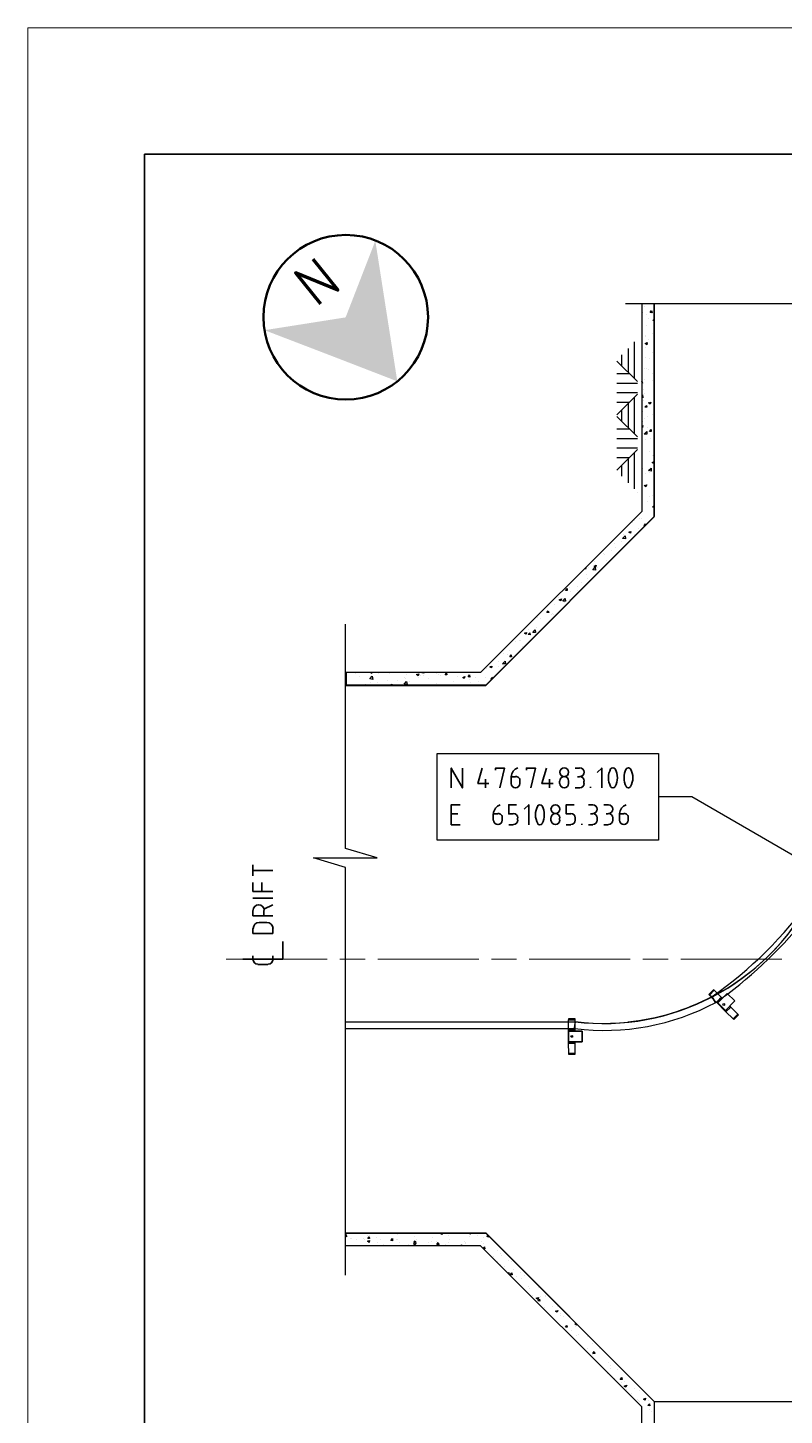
# Model space of a CAD drawing. Header units: inches. Extents: x 0 to 63075, y 0 to 44550.
# Drawn here: x 0 to 8987, y 28075 to 44550 of the extents above; entities that cross this region are included whole.
import ezdxf

# ---------------------------------------------------------------- set-up
doc = ezdxf.new("R2010")
doc.units = ezdxf.units.IN
doc.header["$MEASUREMENT"] = 0
doc.linetypes.add('ACAD_ISO08W100', pattern=[36, 24, -3, 6, -3])
doc.layers.get('Defpoints').update_dxf_attribs({"color": 140, "lineweight": 18})
doc.layers.add('DIGITAL_SIGNATURE', color=7, linetype='Continuous', lineweight=50)
doc.layers.add('PDF2_Geometry', color=7, linetype='Continuous')
doc.layers.add('PDF2_Solid Fills', color=7, linetype='Continuous', true_color=0x00338d)
doc.styles.add('BORDER TEXT STYLE', font='isocpeur.ttf')
doc.styles.get("Standard").update_dxf_attribs({"font": 'arial.ttf'})

# ---------------------------------------------------------------- blocks, each defined once
blk = doc.blocks.new('MCSI-BORDER')
at = {"color": 4, "transparency": 33554687}
blk.add_lwpolyline([(-585.62, 508.35), (218.38, 508.35), (218.38, -45.65), (-585.62, -45.65)], close=True, dxfattribs=at)
blk.add_lwpolyline([(-585.62, 508.35), (-585.62, 18.35), (88.35, 18.35), (88.35, 66.92), (218.38, 66.92), (218.38, 508.35), (-585.62, 508.35)], close=True)
at = {"layer": 'Defpoints', "transparency": 33554687}
blk.add_lwpolyline([(-604.12, 528.35), (236.88, 528.35), (236.88, -65.65), (-604.12, -65.65)], close=True, dxfattribs=at)
at = {"transparency": 33554687, "style": 'BORDER TEXT STYLE'}
for tag, p, height in [('CONTRACTOR_D_NUMBER', (118.22, 59.24), 3.5), ('RE-NUM-1', (192.38, 59.24), 3.5), ('WORLEY_D_NUMBER', (118.06, 48.63), 3.5), ('RE-NUM-2', (192.38, 48.57), 3.5), ('TL_LINE01', (92.79, 12.29), 3.5), ('TL_DESIGNBY', (30, 10.56), 2.5), ('TL_DRAWNBY', (60.57, 10.56), 2.5), ('TL_LINE02', (92.79, 6.44), 3.5), ('RV_DES01', (-460.5, 4.88), 2.5), ('RV_APP01', (-449.67, 4.88), 2.5), ('RV_DES07', (-305.65, 4.88), 2.5), ('RV_APP13', (-294.82, 4.88), 2.5), ('RV_R01', (-582.92, 2.53), 2.5), ('RV_DATE01', (-574.12, 2.53), 2.5), ('RV_DESC01', (-558.9, 2.53), 2.5), ('RV_R07', (-428.07, 2.53), 2.5), ('RV_DATE07', (-419.27, 2.53), 2.5), ('RV_DESC07', (-404.06, 2.53), 2.5), ('RF_DWGNO01', (-273.93, 2.53), 2.5), ('RF_DWGTITLE01', (-223.49, 2.92), 2.5), ('RV_CHK01', (-460.5, 0.48), 2.5), ('RV_APP02', (-440.75, -0.3), 2.5), ('RV_CHK07', (-305.65, 0.48), 2.5), ('RV_APP14', (-289.41, -0.3), 2.5), ('TL_PROJECTNO', (0, 0), 2.5), ('TL_CHKDESBY', (30, 0), 2.5), ('TL_CHKDWNBY', (60.57, 0), 2.5), ('TL_LINE03', (92.79, 0.39), 3.5), ('RV_DES02', (-460.5, -4.26), 2.5), ('RV_APP03', (-449.67, -4.25), 2.5), ('RV_DES08', (-305.65, -4.26), 2.5), ('RV_APP15', (-294.82, -4.25), 2.5), ('TL_LINE04', (92.75, -5.16), 3.5), ('RV_R02', (-582.92, -6.47), 2.5), ('RV_DATE02', (-574.12, -6.51), 2.5), ('RV_DESC02', (-558.9, -6.51), 2.5), ('RV_R08', (-428.07, -6.47), 2.5), ('RV_DATE08', (-419.27, -6.51), 2.5), ('RV_DESC08', (-404.06, -6.51), 2.5), ('RF_DWGNO02', (-274.04, -6.84), 2.5), ('RF_DWGTITLE02', (-223.51, -6.15), 2.5), ('RV_CHK02', (-460.5, -8.71), 2.5), ('RV_CHK08', (-305.65, -8.71), 2.5), ('RV_APP04', (-444.26, -9.43), 2.5), ('RV_APP16', (-289.41, -9.43), 2.5), ('TL_CONTNO', (0, -10.66), 2.5), ('TL_LEADENG', (30, -10.66), 2.5), ('TL_LEAPPDATE', (60.57, -10.47), 2.5), ('RV_DES03', (-460.5, -13.26), 2.5), ('RV_APP05', (-449.67, -12.91), 2.5), ('RV_DES09', (-305.65, -13.26), 2.5), ('RV_APP17', (-294.82, -12.91), 2.5), ('RV_R03', (-582.92, -15.09), 2.5), ('RV_DATE03', (-574.12, -15.14), 2.5), ('RV_DESC03', (-558.9, -15.13), 2.5), ('RV_R09', (-428.07, -15.09), 2.5), ('RV_DATE09', (-419.27, -15.14), 2.5), ('RV_DESC09', (-404.06, -15.13), 2.5), ('RF_DWGNO03', (-274.04, -15.53), 2.5), ('RF_DWGTITLE03', (-223.49, -15.22), 2.5), ('TL_LINE05', (92.62, -14.67), 3.5), ('RV_CHK03', (-460.5, -17.78), 2.5), ('RV_CHK09', (-305.65, -17.78), 2.5), ('RV_APP06', (-444.26, -18.09), 2.5), ('RV_APP18', (-289.41, -18.09), 2.5), ('TL_LINE06', (92.62, -20.72), 3.5), ('RV_DES04', (-460.5, -22.25), 2.5), ('RV_APP07', (-449.67, -21.89), 2.5), ('RV_DES10', (-305.65, -22.25), 2.5), ('RV_APP19', (-294.82, -21.89), 2.5), ('TL_DRAWINGSIZE', (0, -21.12), 2.5), ('TL_AREAPROJENG', (30, -21.12), 2.5), ('TL_ENGMANGER', (60.57, -21.32), 2.5), ('RF_DWGTITLE04', (-223.49, -24.35), 2.5), ('RV_R04', (-582.92, -24.6), 2.5), ('RV_DATE04', (-574.12, -24.55), 2.5), ('RV_DESC04', (-558.9, -24.64), 2.5), ('RV_CHK04', (-460.5, -26.66), 2.5), ('RV_R10', (-428.07, -24.6), 2.5), ('RV_DATE10', (-419.27, -24.55), 2.5), ('RV_DESC10', (-404.06, -24.64), 2.5), ('RV_CHK10', (-305.65, -26.66), 2.5), ('RF_DWGNO04', (-274.04, -25.02), 2.5), ('TL_LINE07', (92.62, -26.69), 3.5), ('RV_APP08', (-444.26, -27.07), 2.5), ('RV_APP20', (-289.41, -27.07), 2.5), ('TL_LINE08', (92.55, -32.01), 3.5), ('RV_DES05', (-460.5, -31.47), 2.5), ('RV_APP09', (-449.67, -31.06), 2.5), ('RV_DES11', (-305.65, -31.47), 2.5), ('RV_APP21', (-294.82, -31.51), 2.5), ('TL_PLOTSCALE', (0.29, -32.07), 2.5), ('TL_PROJMANGER', (30.29, -32.07), 2.5), ('TL_PMAPPDATE', (60.57, -32.17), 2.5), ('RV_R05', (-582.92, -33.41), 2.5), ('RV_DATE05', (-574.12, -33.46), 2.5), ('RV_DESC05', (-558.9, -33.56), 2.5), ('RV_R11', (-428.07, -33.41), 2.5), ('RV_DATE11', (-419.27, -33.46), 2.5), ('RV_DESC11', (-404.06, -33.56), 2.5), ('RF_DWGNO05', (-274.04, -33.59), 2.5), ('RF_DWGTITLE05', (-223.49, -33.29), 2.5), ('RV_CHK05', (-460.5, -35.88), 2.5), ('RV_APP10', (-444.26, -36.23), 2.5), ('RV_CHK11', (-305.65, -35.88), 2.5), ('RV_APP22', (-289.41, -36.23), 2.5), ('RV_DES06', (-460.5, -40.32), 2.5), ('RV_APP11', (-449.67, -40.07), 2.5), ('RV_DES12', (-305.65, -40.32), 2.5), ('RV_APP23', (-294.82, -40.07), 2.5), ('TL_SCALE', (97.32, -42.8), 3.5), ('RV_R06', (-582.92, -42.23), 2.5), ('RV_DATE06', (-574.12, -42.28), 2.5), ('RV_DESC06', (-559.2, -42.28), 2.5), ('RV_R12', (-428.07, -42.23), 2.5), ('RV_DATE12', (-419.27, -42.28), 2.5), ('RV_DESC12', (-404.35, -42.28), 2.5), ('RF_DWGNO06', (-274.04, -42.39), 2.5), ('RF_DWGTITLE06', (-223.49, -42.52), 2.5), ('TL_CADFILENAME', (-1, -42.67), 2.5), ('TL_CLIENT', (30.29, -42.15), 2.5), ('TL_CIAPPDATE', (60.57, -42.15), 2.5), ('OT-CLIENT_DWGNO01', (147.41, -43.12), 3.5), ('TL_REV', (211.59, -43.09), 2.5), ('RV_CHK06', (-460.5, -44.77), 2.5), ('RV_APP12', (-444.26, -45.25), 2.5), ('RV_CHK12', (-305.65, -44.77), 2.5), ('RV_APP24', (-289.41, -45.25), 2.5)]:
    blk.add_attdef(tag, p, '', height=height, dxfattribs=at)
at = {"transparency": 33554687, "style": 'BORDER TEXT STYLE', "width": 0.9}
blk.add_attdef('TL_PRODUCEDBY', (0, 10.56), '', height=2.5, dxfattribs=at)
at = {"layer": 'DIGITAL_SIGNATURE'}
for tag, p in [('VENDOR', (89.23, 59.43)), ('JACOBS', (89.24, 48.59))]:
    blk.add_attdef(tag, p, '', height=2, dxfattribs=at)
blk = doc.blocks.new('1693 Drift')
at = {"linetype": 'ACAD_ISO08W100', "lineweight": 0, "ltscale": 50}
blk.add_lwpolyline([(-190185, -16058), (-156756, -16058)], dxfattribs=at)
at = {"layer": 'PDF2_Geometry', "lineweight": 25}
for points in [[(-178607, -8279), (-181804, -8279), (-181919, -8657), (-181919, -7904), (-182030, -8279), (-185440, -8279)], [(-188767, -19812), (-188767, -14968), (-189146, -14854), (-188392, -14854), (-188767, -14743), (-188767, -12080)], [(-181325, -16058), (-184652, -14132), (-185049, -14132)]]:
    blk.add_lwpolyline(points, dxfattribs=at)
at = {"layer": 'PDF2_Geometry', "color": 253, "lineweight": 25, "true_color": 0x999999}
for points in [[(-185100, -8282), (-185100, -10802), (-187102, -12804), (-188764, -12804)], [(-185237, -8384), (-185237, -8384)], [(-185218, -8304), (-185218, -8304)], [(-185186, -8282), (-185186, -8282)], [(-185141, -8371), (-185141, -8371)], [(-185103, -8399), (-185103, -8399)], [(-185243, -8520), (-185243, -8520)], [(-185195, -8536), (-185195, -8536)], [(-185192, -8409), (-185192, -8409)], [(-185170, -8457), (-185170, -8457)], [(-185100, -8482), (-185116, -8473), (-185100, -8466)], [(-185338, -8730), (-185338, -9162)], [(-185243, -8650), (-185243, -8650)], [(-185199, -8650), (-185199, -8650)], [(-185199, -8663), (-185199, -8663)], [(-185164, -8701), (-185164, -8701)], [(-185119, -8628), (-185119, -8628)], [(-185488, -8882), (-185488, -9013)], [(-185411, -8806), (-185411, -9089)], [(-185205, -8790), (-185205, -8790)], [(-185116, -8854), (-185116, -8854)], [(-185106, -8882), (-185106, -8882)], [(-185300, -9200), (-185545, -8956)], [(-185214, -9045), (-185214, -9045)], [(-185208, -8917), (-185208, -8917)], [(-185192, -9048), (-185192, -9048)], [(-185164, -9057), (-185164, -9057)], [(-185157, -8921), (-185157, -8921)], [(-185545, -9105), (-185392, -9105)], [(-185545, -9219), (-185300, -9219)], [(-185249, -9200), (-185246, -9194), (-185240, -9219), (-185249, -9219)], [(-185218, -9172), (-185218, -9172)], [(-185122, -9108), (-185122, -9108)], [(-185119, -9191), (-185119, -9191)], [(-185110, -9099), (-185110, -9099)], [(-185545, -9331), (-185300, -9331)], [(-185300, -9350), (-185545, -9594)], [(-185338, -9388), (-185338, -9820)], [(-185249, -9366), (-185240, -9356), (-185237, -9394), (-185249, -9391)], [(-185224, -9299), (-185224, -9299)], [(-185221, -9340), (-185221, -9340)], [(-185106, -9366), (-185106, -9366)], [(-185545, -9445), (-185392, -9445)], [(-185488, -9537), (-185488, -9671)], [(-185411, -9464), (-185411, -9744)], [(-185234, -9553), (-185234, -9553)], [(-185227, -9426), (-185227, -9426)], [(-185138, -9445), (-185138, -9445)], [(-185300, -9858), (-185545, -9613)], [(-185237, -9680), (-185237, -9680)], [(-185214, -9639), (-185214, -9639)], [(-185179, -9610), (-185179, -9610)], [(-185122, -9591), (-185122, -9591)], [(-185545, -9763), (-185392, -9763)], [(-185545, -9877), (-185300, -9877)], [(-185249, -9728), (-185234, -9721), (-185240, -9744), (-185249, -9737)], [(-185243, -9807), (-185243, -9807)], [(-185183, -9747), (-185183, -9747)], [(-185141, -9877), (-185141, -9877)], [(-185106, -9849), (-185106, -9849)], [(-185545, -9988), (-185300, -9988)], [(-185300, -10007), (-185545, -10252)], [(-185338, -10046), (-185338, -10475)], [(-185246, -9934), (-185246, -9934)], [(-185240, -10030), (-185240, -10030)], [(-185208, -9887), (-185208, -9887)], [(-185160, -10036), (-185160, -10036)], [(-185545, -10100), (-185392, -10100)], [(-185488, -10195), (-185488, -10325)], [(-185411, -10119), (-185411, -10402)], [(-185100, -10157), (-185106, -10173), (-185125, -10160), (-185100, -10150)], [(-185122, -10074), (-185122, -10074)], [(-185100, -10077), (-185106, -10077), (-185100, -10071)], [(-185100, -10147), (-185100, -10147)], [(-185234, -10230), (-185234, -10230)], [(-185199, -10297), (-185199, -10297)], [(-185154, -10284), (-185154, -10284)], [(-185110, -10332), (-185110, -10332)], [(-185103, -10284), (-185103, -10284)], [(-185300, -10513), (-185300, -10513)], [(-185205, -10436), (-185205, -10436)], [(-185106, -10433), (-185106, -10433)], [(-185179, -10627), (-185179, -10627)], [(-185160, -10567), (-185160, -10567)], [(-185125, -10557), (-185125, -10557)], [(-185100, -10694), (-185119, -10691), (-185100, -10672)], [(-185100, -10681), (-185100, -10681)], [(-185361, -10869), (-185361, -10869)], [(-185332, -10853), (-185332, -10853)], [(-185278, -10821), (-185278, -10821)], [(-185256, -10821), (-185256, -10821)], [(-185110, -10815), (-185110, -10815)], [(-185481, -10977), (-185481, -10977)], [(-185462, -11018), (-185462, -11018)], [(-185332, -11018), (-185332, -11018)], [(-185284, -10948), (-185284, -10948)], [(-185211, -10916), (-185221, -10913), (-185202, -10891), (-185199, -10904)], [(-185609, -11202), (-185609, -11202)], [(-185570, -11117), (-185570, -11117)], [(-185561, -11167), (-185561, -11167)], [(-185488, -11104), (-185488, -11104)], [(-185453, -11059), (-185453, -11059)], [(-185806, -11339), (-185806, -11339)], [(-185701, -11241), (-185701, -11241)], [(-185685, -11256), (-185685, -11256)], [(-185663, -11320), (-185663, -11320)], [(-186003, -11501), (-186003, -11501)], [(-185923, -11418), (-185910, -11418), (-185914, -11406)], [(-185907, -11488), (-185907, -11488)], [(-185888, -11390), (-185888, -11390)], [(-185885, -11409), (-185885, -11409)], [(-185809, -11441), (-185809, -11441)], [(-185777, -11412), (-185777, -11412)], [(-185688, -11384), (-185688, -11384)], [(-186104, -11650), (-186104, -11650)], [(-186092, -11692), (-186092, -11692)], [(-186015, -11676), (-186015, -11676)], [(-186009, -11638), (-186009, -11638)], [(-185964, -11584), (-185964, -11584)], [(-185888, -11536), (-185888, -11536)], [(-186289, -11844), (-186289, -11844)], [(-186241, -11768), (-186241, -11768)], [(-186203, -11803), (-186203, -11803)], [(-186161, -11819), (-186161, -11819)], [(-186149, -11800), (-186149, -11800)], [(-186107, -11790), (-186107, -11790)], [(-186489, -11997), (-186489, -11997)], [(-186447, -12010), (-186447, -12010)], [(-186317, -11962), (-186317, -11962)], [(-186304, -11952), (-186304, -11952)], [(-186292, -11971), (-186292, -11971)], [(-186594, -12149), (-186594, -12149)], [(-186495, -12124), (-186495, -12124)], [(-186403, -12102), (-186403, -12102)], [(-186746, -12286), (-186746, -12286)], [(-186695, -12280), (-186695, -12280)], [(-186686, -12273), (-186686, -12273)], [(-186670, -12343), (-186670, -12343)], [(-186514, -12200), (-186514, -12200)], [(-186892, -12432), (-186892, -12432)], [(-186845, -12435), (-186845, -12435)], [(-186816, -12397), (-186816, -12397)], [(-188653, -12671), (-188653, -12671)], [(-188526, -12658), (-188526, -12658)], [(-188465, -12655), (-188453, -12664), (-188450, -12655)], [(-188450, -12664), (-188450, -12664)], [(-188373, -12664), (-188373, -12664)], [(-188246, -12671), (-188246, -12671)], [(-188043, -12680), (-188043, -12680)], [(-187836, -12655), (-187836, -12661), (-187859, -12658), (-187855, -12655)], [(-187681, -12664), (-187681, -12664)], [(-187665, -12680), (-187665, -12680)], [(-187569, -12667), (-187569, -12667)], [(-187560, -12683), (-187560, -12683)], [(-187089, -12604), (-187089, -12604)], [(-187074, -12572), (-187074, -12572)], [(-186950, -12528), (-186950, -12528)], [(-186946, -12585), (-186946, -12585)], [(-186899, -12559), (-186899, -12559)], [(-186892, -12569), (-186892, -12569)], [(-188656, -12798), (-188656, -12798)], [(-188596, -12702), (-188596, -12702)], [(-188532, -12795), (-188532, -12795)], [(-188465, -12772), (-188465, -12772)], [(-188389, -12775), (-188389, -12775)], [(-188268, -12744), (-188268, -12744)], [(-188240, -12807), (-188243, -12804), (-188218, -12795), (-188221, -12807)], [(-188227, -12798), (-188227, -12798)], [(-188148, -12744), (-188148, -12744)], [(-188071, -12718), (-188071, -12718)], [(-188052, -12731), (-188052, -12731)], [(-188005, -12760), (-188005, -12760)], [(-187906, -12712), (-187906, -12712)], [(-187878, -12693), (-187878, -12693)], [(-187839, -12690), (-187839, -12690)], [(-187782, -12721), (-187782, -12721)], [(-187684, -12791), (-187684, -12791)], [(-187636, -12696), (-187636, -12696)], [(-187528, -12801), (-187528, -12801)], [(-187490, -12766), (-187490, -12766)], [(-187433, -12706), (-187433, -12706)], [(-187296, -12741), (-187296, -12741)], [(-187286, -12769), (-187286, -12769)], [(-187229, -12715), (-187229, -12715)], [(-187191, -12756), (-187191, -12756)], [(-187099, -12712), (-187099, -12712)], [(-187045, -12737), (-187045, -12737)], [(-187026, -12731), (-187039, -12731), (-187020, -12709), (-187016, -12721)], [(-187026, -12721), (-187026, -12721)], [(-188767, -19341), (-188758, -19328), (-188755, -19354), (-188767, -19351)], [(-188764, -19309), (-187102, -19309), (-185100, -21312), (-185100, -29902)], [(-188764, -19367), (-188764, -19367)], [(-188707, -19373), (-188707, -19373)], [(-188701, -19379), (-188701, -19379)], [(-188637, -19392), (-188637, -19392)], [(-188558, -19373), (-188558, -19373)], [(-188542, -19382), (-188542, -19382)], [(-188507, -19344), (-188507, -19344)], [(-188478, -19341), (-188478, -19341)], [(-188396, -19363), (-188396, -19363)], [(-188389, -19424), (-188389, -19424)], [(-188354, -19382), (-188354, -19382)], [(-188313, -19319), (-188313, -19319)], [(-188167, -19386), (-188167, -19386)], [(-188154, -19332), (-188154, -19332)], [(-188151, -19392), (-188151, -19392)], [(-188125, -19421), (-188125, -19421)], [(-188059, -19319), (-188059, -19319)], [(-187935, -19424), (-187957, -19424), (-187938, -19402), (-187932, -19424)], [(-187947, -19398), (-187947, -19398)], [(-187944, -19348), (-187944, -19348)], [(-187925, -19392), (-187925, -19392)], [(-187776, -19417), (-187776, -19417)], [(-187744, -19408), (-187744, -19408)], [(-187731, -19367), (-187731, -19367)], [(-187681, -19405), (-187681, -19405)], [(-187614, -19313), (-187620, -19328), (-187639, -19316), (-187627, -19313)], [(-187541, -19417), (-187541, -19417)], [(-187538, -19341), (-187538, -19341)], [(-187534, -19386), (-187534, -19386)], [(-187353, -19405), (-187353, -19405)], [(-187344, -19440), (-187344, -19440)], [(-187340, -19313), (-187340, -19313)], [(-187337, -19424), (-187337, -19424)], [(-187312, -19313), (-187312, -19313)], [(-187312, -19313), (-187280, -19319), (-187280, -19313)], [(-187293, -19354), (-187293, -19354)], [(-187197, -19341), (-187197, -19341)], [(-187150, -19414), (-187150, -19414)], [(-187134, -19433), (-187134, -19433)], [(-187131, -19367), (-187131, -19367)], [(-187067, -19344), (-187070, -19360), (-187089, -19348), (-187074, -19341)], [(-188612, -19462), (-188612, -19462)], [(-188316, -19446), (-188316, -19446)], [(-188014, -19449), (-188014, -19449)], [(-187576, -19443), (-187576, -19443)], [(-187401, -19462), (-187391, -19449), (-187388, -19462), (-187385, -19459), (-187385, -19462)], [(-187134, -19491), (-187118, -19475), (-187112, -19497), (-187128, -19497)], [(-187013, -19592), (-187013, -19592)], [(-186959, -19516), (-186959, -19516)], [(-186924, -19554), (-186924, -19554)], [(-186918, -19580), (-186918, -19580)], [(-186965, -19643), (-186965, -19643)], [(-186924, -19688), (-186924, -19688)], [(-186873, -19710), (-186873, -19710)], [(-186832, -19640), (-186832, -19640)], [(-186800, -19646), (-186800, -19646)], [(-186772, -19742), (-186772, -19742)], [(-186721, -19697), (-186721, -19697)], [(-186835, -19789), (-186826, -19780), (-186822, -19802)], [(-186734, -19831), (-186734, -19831)], [(-186705, -19923), (-186702, -19920), (-186702, -19923)], [(-186686, -19773), (-186686, -19773)], [(-186673, -19850), (-186673, -19850)], [(-186638, -19818), (-186638, -19818)], [(-186581, -19840), (-186581, -19840)], [(-186594, -19948), (-186594, -19948)], [(-186584, -19967), (-186584, -19967)], [(-186543, -20053), (-186543, -20053)], [(-186479, -19961), (-186479, -19961)], [(-186454, -20066), (-186454, -20066)], [(-186397, -20069), (-186397, -20069)], [(-186390, -20047), (-186390, -20047)], [(-186463, -20104), (-186463, -20104)], [(-186403, -20196), (-186403, -20196)], [(-186314, -20187), (-186314, -20187)], [(-186244, -20180), (-186244, -20180)], [(-186212, -20263), (-186212, -20263)], [(-186209, -20295), (-186209, -20295)], [(-186174, -20304), (-186174, -20304)], [(-186022, -20390), (-186025, -20403), (-186044, -20390), (-186028, -20384)], [(-186034, -20422), (-186034, -20422)], [(-186018, -20396), (-186018, -20396)], [(-186177, -20441), (-186177, -20441)], [(-186085, -20466), (-186085, -20466)], [(-186022, -20523), (-186022, -20523)], [(-186003, -20517), (-186003, -20517)], [(-185895, -20542), (-185895, -20542)], [(-185898, -20679), (-185898, -20679)], [(-185837, -20752), (-185837, -20752)], [(-185834, -20625), (-185834, -20625)], [(-185755, -20660), (-185755, -20660)], [(-185752, -20676), (-185752, -20676)], [(-185723, -20898), (-185723, -20898)], [(-185647, -20851), (-185647, -20851)], [(-185624, -20879), (-185624, -20879)], [(-185618, -20917), (-185618, -20917)], [(-185659, -20965), (-185656, -20965), (-185656, -20968)], [(-185577, -21032), (-185577, -21032)], [(-185574, -21048), (-185574, -21048)], [(-185542, -20933), (-185542, -20933)], [(-185494, -21083), (-185494, -21083)], [(-185459, -21076), (-185459, -21076)], [(-185434, -21168), (-185434, -21168)], [(-185370, -21219), (-185370, -21219)], [(-185338, -21156), (-185338, -21156)], [(-185272, -21181), (-185272, -21181)], [(-185294, -21286), (-185294, -21286)], [(-185284, -21337), (-185284, -21337)], [(-185281, -21302), (-185281, -21302)], [(-185275, -21308), (-185275, -21308)], [(-185164, -21296), (-185164, -21296)], [(-185154, -21404), (-185154, -21404)], [(-185100, -21312), (-179097, -21312)], [(-185135, -21435), (-185135, -21435)]]:
    blk.add_lwpolyline(points, dxfattribs=at)
for points in [[(-185249, -8279), (-185249, -10742), (-187163, -12655), (-188758, -12655), (-188758, -12807), (-187102, -12807), (-185100, -10805), (-185100, -8279)], [(-185132, -8358), (-185125, -8384), (-185148, -8380)], [(-185183, -8736), (-185189, -8762), (-185208, -8749)], [(-185192, -9483), (-185189, -9505), (-185211, -9505)], [(-185141, -9445), (-185148, -9467), (-185167, -9454)], [(-185186, -9826), (-185221, -9823), (-185189, -9791)], [(-185138, -9769), (-185135, -9791), (-185157, -9791)], [(-185135, -10262), (-185170, -10255), (-185138, -10227)], [(-185189, -10427), (-185199, -10449), (-185218, -10436)], [(-185440, -11069), (-185475, -11063), (-185446, -11031)], [(-185377, -10980), (-185383, -11002), (-185402, -10989)], [(-185799, -11441), (-185831, -11434), (-185802, -11403)], [(-185790, -11380), (-185796, -11403), (-185815, -11390)], [(-186136, -11657), (-186133, -11682), (-186155, -11679)], [(-186203, -11778), (-186209, -11803), (-186228, -11790)], [(-186155, -11809), (-186187, -11806), (-186158, -11774)], [(-186359, -11921), (-186352, -11943), (-186374, -11943)], [(-186616, -12178), (-186622, -12200), (-186641, -12188)], [(-186578, -12184), (-186575, -12207), (-186597, -12203)], [(-186511, -12181), (-186543, -12178), (-186514, -12146)], [(-186867, -12553), (-186902, -12550), (-186870, -12518)], [(-186800, -12445), (-186794, -12470), (-186816, -12467)], [(-187897, -12671), (-187906, -12693), (-187925, -12680)], [(-187566, -12661), (-187563, -12683), (-187585, -12683)], [(-187293, -12683), (-187290, -12709), (-187312, -12706)], [(-187029, -12578), (-187035, -12601), (-187054, -12588)], [(-188443, -12737), (-188478, -12731), (-188450, -12699)], [(-188036, -12798), (-188071, -12795), (-188043, -12763)], [(-187350, -12702), (-187356, -12725), (-187375, -12712)], [(-185100, -29905), (-185249, -29905), (-185249, -21375), (-187163, -19462), (-188767, -19462), (-188767, -19313), (-187102, -19313), (-185100, -21312)], [(-188481, -19398), (-188488, -19421), (-188507, -19408)], [(-188485, -19354), (-188481, -19376), (-188504, -19376)], [(-188211, -19376), (-188208, -19402), (-188230, -19398)], [(-187932, -19430), (-187941, -19452), (-187960, -19440)], [(-187665, -19424), (-187658, -19449), (-187684, -19446)], [(-186791, -19783), (-186788, -19808), (-186810, -19805)], [(-186473, -20075), (-186482, -20098), (-186502, -20085)], [(-186463, -20094), (-186460, -20120), (-186482, -20117)], [(-186247, -20228), (-186254, -20250), (-186273, -20237)], [(-186139, -20406), (-186133, -20428), (-186155, -20428)], [(-185812, -20717), (-185806, -20739), (-185831, -20739)], [(-185485, -21025), (-185481, -21051), (-185504, -21048)], [(-185427, -21118), (-185437, -21140), (-185456, -21127)], [(-185202, -21270), (-185208, -21296), (-185227, -21283)], [(-185157, -21337), (-185154, -21362), (-185176, -21359)]]:
    blk.add_lwpolyline(points, close=True, dxfattribs=at)
at = {"layer": 'PDF2_Geometry', "lineweight": 25}
blk.add_lwpolyline([(-187677, -13618), (-185049, -13618), (-185049, -14647), (-187677, -14647)], close=True, dxfattribs=at)
at = {"layer": 'PDF2_Geometry', "lineweight": 35}
for points in [[(-187512, -14024), (-187512, -13789), (-187379, -14024), (-187379, -13789)], [(-187143, -13789), (-187194, -13974), (-187064, -13974)], [(-186934, -14024), (-186880, -13789), (-186985, -13789), (-186985, -13815)], [(-186565, -14024), (-186511, -13789), (-186619, -13789), (-186619, -13815)], [(-186381, -13789), (-186435, -13974), (-186301, -13974)], [(-186041, -13789), (-185987, -13789)], [(-185723, -14024), (-185723, -13789), (-185777, -13840)], [(-187105, -13920), (-187105, -14024)], [(-186749, -13894), (-186800, -13894), (-186800, -13974)], [(-186695, -13974), (-186695, -13945)], [(-186343, -13920), (-186343, -14024)], [(-186225, -13974), (-186225, -13945)], [(-186117, -13945), (-186117, -13974)], [(-185987, -13894), (-186012, -13894)], [(-185936, -13945), (-185936, -13974)], [(-185987, -14024), (-186041, -14024)], [(-185856, -14024), (-185856, -14012)], [(-187407, -14463), (-187512, -14463), (-187512, -14225), (-187407, -14225)], [(-187433, -14333), (-187512, -14333)], [(-186959, -14333), (-187013, -14333), (-187013, -14409)], [(-186775, -14333), (-186829, -14333), (-186829, -14225), (-186737, -14225)], [(-186590, -14463), (-186590, -14225), (-186644, -14279)], [(-186091, -14333), (-186146, -14333), (-186146, -14225), (-186053, -14225)], [(-185882, -14225), (-185831, -14225)], [(-185831, -14333), (-185856, -14333)], [(-185697, -14225), (-185647, -14225)], [(-185647, -14333), (-185672, -14333)], [(-185462, -14333), (-185513, -14333), (-185513, -14409)], [(-186908, -14409), (-186908, -14384)], [(-186829, -14463), (-186775, -14463)], [(-186724, -14409), (-186724, -14384)], [(-186330, -14409), (-186330, -14384)], [(-186225, -14384), (-186225, -14409)], [(-186146, -14463), (-186091, -14463)], [(-186041, -14409), (-186041, -14384)], [(-185961, -14463), (-185961, -14450)], [(-185831, -14463), (-185882, -14463)], [(-185777, -14384), (-185777, -14409)], [(-185647, -14463), (-185697, -14463)], [(-185593, -14384), (-185593, -14409)], [(-185408, -14409), (-185408, -14384)], [(-189867, -15070), (-189867, -14940)], [(-189632, -15006), (-189867, -15006)], [(-189632, -15254), (-189867, -15254), (-189867, -15149)], [(-189762, -15254), (-189762, -15149)], [(-189632, -15334), (-189867, -15334)], [(-189632, -15543), (-189867, -15543), (-189867, -15480)], [(-189737, -15464), (-189632, -15413)], [(-189737, -15480), (-189737, -15543)], [(-189702, -15623), (-189794, -15623)], [(-189867, -15696), (-189867, -15753), (-189632, -15753), (-189632, -15696)], [(-189985, -16058), (-189511, -16058), (-189511, -15849)], [(-189867, -16061), (-189867, -16017)], [(-189689, -16122), (-189810, -16122)], [(-189632, -16017), (-189632, -16061)]]:
    blk.add_lwpolyline(points, dxfattribs=at)
for points in [[(-185933, -13943, 0.414186), (-185985, -13891, 1), (-185985, -13786)], [(-185777, -14382, 0.414186), (-185829, -14330, 1), (-185829, -14225)], [(-185593, -14382, 0.414186), (-185645, -14330, 1), (-185645, -14225)]]:
    blk.add_lwpolyline(points, format="xyb", dxfattribs=at)
at = {"layer": 'PDF2_Geometry', "color": 252, "lineweight": 25, "true_color": 0x939598}
for points in [[(-188764, -16802), (-186041, -16802, 0.310558), (-183231, -15334, 0.128208), (-182922, -13941)], [(-184264, -16497), (-184226, -16468, 0.07321), (-183214, -15451)], [(-186038, -16799, 0.155202), (-184413, -16502, -0.096822), (-185412, -16807)]]:
    blk.add_lwpolyline(points, format="xyb", dxfattribs=at)
for points in [[(-184395, -16421), (-184452, -16478), (-184445, -16484), (-184388, -16427)], [(-184372, -16573), (-184414, -16503)], [(-186041, -16777), (-186041, -16767), (-186120, -16767), (-186120, -16777)], [(-186044, -16881), (-186047, -16875), (-186044, -16846), (-186041, -16815), (-186041, -16805), (-186041, -16802), (-186041, -16805), (-186041, -16811), (-186041, -16815), (-186044, -16824), (-186044, -16831), (-186044, -16837), (-186044, -16846), (-186044, -16853), (-186044, -16862), (-186044, -16869), (-186047, -16875), (-186047, -16878)], [(-184163, -16767), (-184156, -16773), (-184099, -16719), (-184105, -16710)], [(-186120, -17177), (-186120, -17186), (-186041, -17186), (-186041, -17177)]]:
    blk.add_lwpolyline(points, close=True, dxfattribs=at)
for points in [[(-184302, -16513), (-184353, -16462), (-184388, -16427)], [(-184232, -16465), (-184344, -16576), (-184232, -16465)], [(-184143, -16554), (-184232, -16465), (-184143, -16554)], [(-184360, -16570), (-184363, -16567), (-184398, -16529), (-184420, -16506), (-184445, -16484)], [(-184414, -16503), (-184414, -16503)], [(-184293, -16525), (-184296, -16519), (-184299, -16516), (-184302, -16513), (-184325, -16535), (-184360, -16570), (-184248, -16684), (-184191, -16627), (-184197, -16618), (-184197, -16621), (-184201, -16614)], [(-184360, -16567), (-184296, -16519)], [(-184344, -16576), (-184255, -16668), (-184344, -16576)], [(-184302, -16513), (-184302, -16513)], [(-184302, -16513), (-184302, -16513)], [(-184296, -16519), (-184296, -16519)], [(-184143, -16554), (-184255, -16668), (-184143, -16554)], [(-184105, -16710), (-184191, -16627)], [(-188764, -16802), (-186041, -16802)], [(-186120, -16897), (-186120, -16881), (-186120, -16802), (-186120, -16777)], [(-186041, -16897), (-186041, -16885), (-186041, -16802), (-186041, -16777)], [(-186041, -16802), (-186041, -16802)], [(-184248, -16684), (-184248, -16684)], [(-184248, -16684), (-184248, -16684)], [(-184248, -16684), (-184163, -16767)], [(-188764, -16885), (-186044, -16881)], [(-186044, -16881), (-188764, -16885)], [(-186041, -16913), (-186041, -16907), (-186041, -16897), (-186123, -16897), (-186123, -17056), (-186041, -17056), (-186041, -17047), (-186041, -17040)], [(-185958, -16913), (-186117, -16913), (-185958, -16913)], [(-186117, -16913), (-186117, -17040), (-186117, -16913)], [(-186041, -16897), (-186041, -16897)], [(-186041, -16897), (-186041, -16897)], [(-186041, -16907), (-186041, -16907)], [(-185958, -17040), (-185958, -16913), (-185958, -17040)], [(-186123, -17056), (-186123, -17056)], [(-186123, -17056), (-186120, -17177)], [(-185958, -17040), (-186117, -17040), (-185958, -17040)], [(-186041, -17047), (-186041, -17047)], [(-186041, -17177), (-186041, -17056)]]:
    blk.add_lwpolyline(points, dxfattribs=at)
at = {"layer": 'PDF2_Geometry', "lineweight": 35}
for centre in [(-186169, -13839), (-186274, -14277)]:
    blk.add_circle(centre, 52.4, dxfattribs=at)
at = {"layer": 'PDF2_Geometry', "color": 252, "lineweight": 25, "true_color": 0x939598}
for centre in [(-184275, -16597), (-184275, -16597), (-186080, -16975), (-186080, -16975)]:
    blk.add_circle(centre, 11.1, dxfattribs=at)
at = {"layer": 'PDF2_Geometry', "lineweight": 35}
for centre, radius, start, end in [((-186681, -13899), 119, 109.8138, 176.4459), ((-185423, -13905), 221, 151.7157, 208.2843), ((-185591, -13819), 33.4, 36.513, 143.4925), ((-185759, -13905), 221, 331.7157, 28.2843), ((-185238, -13905), 221, 151.7157, 208.2843), ((-185407, -13819), 33.4, 36.513, 143.4925), ((-185575, -13905), 221, 331.7157, 28.2843), ((-186748, -13972), 52.4, 180, 0), ((-186741, -13937), 46.1, 352.2327, 97.7673), ((-186169, -13943), 52.4, 0.0055, 180), ((-186169, -13972), 52.4, 180, 0), ((-185985, -13972), 52.4, 270, 0), ((-185591, -13991), 33.4, 216.5075, 323.4925), ((-185407, -13991), 33.4, 216.5075, 323.4925), ((-186891, -14337), 119, 109.8138, 176.4459), ((-186951, -14376), 46.1, 352.2327, 97.7673), ((-186773, -14382), 52.4, 0.0055, 90), ((-186290, -14344), 221, 151.7157, 208.2843), ((-186459, -14258), 33.4, 36.513, 143.4925), ((-186627, -14344), 221, 331.7157, 28.2843), ((-186274, -14382), 52.4, 0.0055, 180), ((-186090, -14382), 52.4, 0.0055, 90), ((-185394, -14337), 119, 109.8138, 176.4459), ((-185454, -14376), 46.1, 352.2327, 97.7673), ((-186957, -14407), 52.4, 180, 0), ((-186773, -14407), 52.4, 270, 0), ((-186459, -14430), 33.4, 216.5075, 323.4925), ((-186274, -14407), 52.4, 180, 0), ((-186090, -14407), 52.4, 270, 0), ((-185829, -14407), 52.4, 270, 0), ((-185645, -14407), 52.4, 270, 0), ((-185461, -14407), 52.4, 180, 0), ((-189799, -15478), 65.1, 360, 180), ((-189792, -15694), 71.5, 90.0055, 180), ((-189700, -15694), 71.5, 360, 90), ((-189808, -16060), 58.8, 180, 270), ((-189687, -16060), 58.8, 270, 0)]:
    blk.add_arc(centre, radius, start, end, dxfattribs=at)
at = {"layer": 'PDF2_Geometry', "color": 252, "lineweight": 25, "true_color": 0x939598}
for centre, radius, start, end in [((-185673, -14053), 2755, 297.194, 2.3108), ((-187174, -12523), 4842, 304.7554, 324.5198), ((-185693, -14096), 2808, 262.8645, 298.1361), ((-187226, -12447), 5016, 304.6969, 304.8532), ((-187175, -12521), 4927, 305.7719, 306.233)]:
    blk.add_arc(centre, radius, start, end, dxfattribs=at)

msp = doc.modelspace()

# ---------------------------------------------------------------- linework, layer by layer
at = {"layer": 'PDF2_Geometry', "lineweight": 70}
msp.add_lwpolyline([(3385, 41804), (3684, 41436), (3182, 41639), (3477, 41270)], dxfattribs=at)
at = {"layer": 'PDF2_Geometry', "lineweight": 50}
msp.add_circle((3778, 41113), 977, dxfattribs=at)
at = {"layer": 'PDF2_Solid Fills', "color": 7, "transparency": 33554559}
for points in [[(4129, 42020), (3776, 41111), (4390, 40352)], [(3776, 41111), (3601, 40657), (2813, 40959)], [(3776, 41111), (4390, 40352), (3601, 40657)]]:
    msp.add_solid(points, dxfattribs=at)

# ---------------------------------------------------------------- block references
at = {"xscale": 75, "yscale": 75, "zscale": 75}
msp.add_blockref('MCSI-BORDER', (45309, 4924), dxfattribs=at)
msp.add_blockref('1693 Drift', (192542, 49549))

doc.saveas('drawing.dxf')
